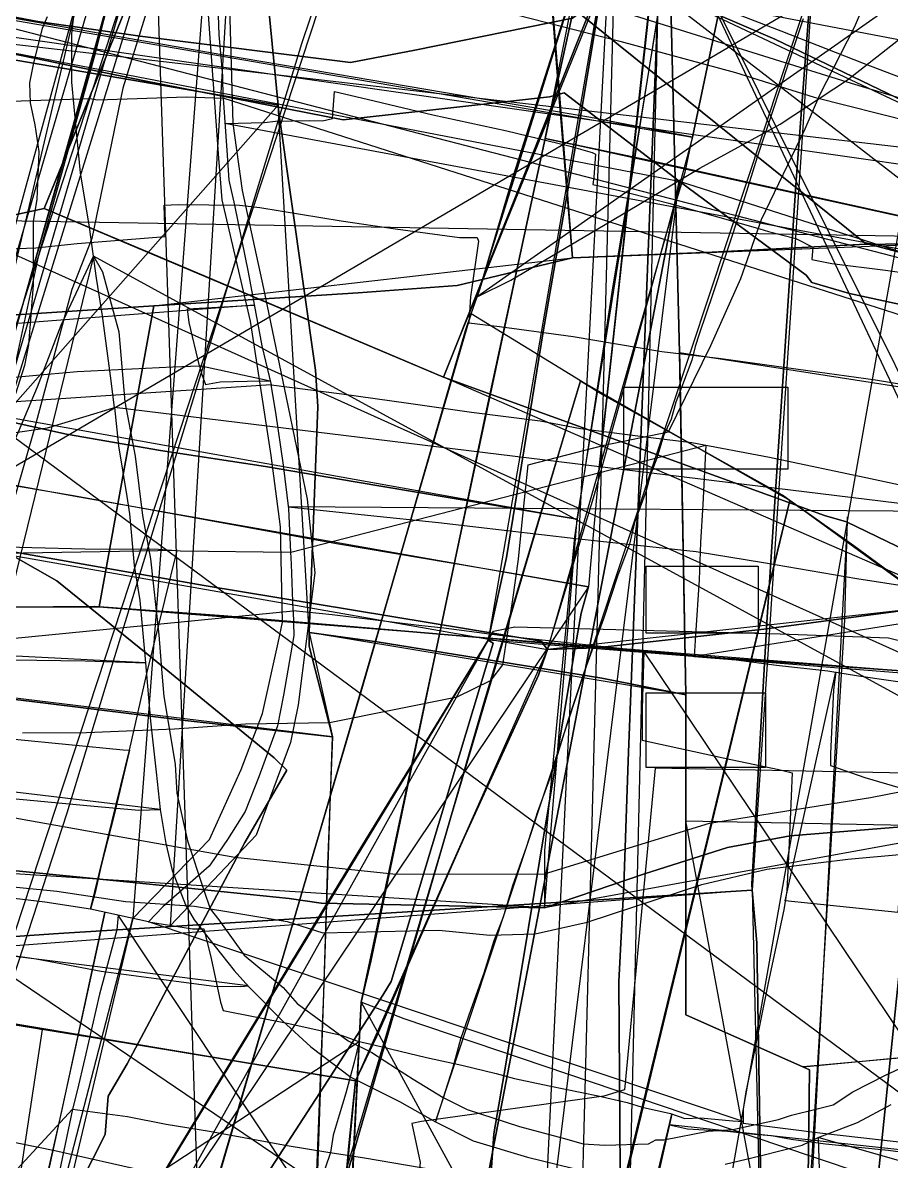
# Model space of a CAD drawing. Extents: x -6790 to 12600, y -1098 to 2171.
# Drawn here: x 236.2 to 294.5, y 490.1 to 566.5 of the extents above; entities that cross this region are included whole.
import ezdxf

# ---------------------------------------------------------------- set-up
doc = ezdxf.new("R2010")
doc.units = 0

msp = doc.modelspace()

# ---------------------------------------------------------------- linework, layer by layer
for points in [[(230.488, 672.093), (432.275, 268.144)], [(251.604, 377.354), (242.177, 661.561)], [(401.226, 633.958), (201.406, 516.617)], [(461.235, 449.5), (55.186, 632.102)], [(295.439, 527.104), (285.908, 525.824), (274.656, 524.575), (271.395, 524.453), (274.551, 534.857), (276.635, 542.338), (279.241, 551.92), (280.636, 556.476), (281.13, 558.821), (288.037, 591.643), (290.836, 605.034), (293.348, 620.731), (295.496, 630.678)], [(295.439, 527.104), (285.908, 525.824), (274.656, 524.575), (271.395, 524.453), (274.551, 534.857), (276.635, 542.338), (279.241, 551.92), (280.636, 556.476), (281.13, 558.821), (288.037, 591.643), (290.836, 605.034), (293.348, 620.731), (295.496, 630.678)], [(303.507, 563.702), (279.029, 568.416), (278.839, 568.437), (280.438, 578.339), (283.078, 594.943), (285.392, 609.588), (285.601, 610.563), (284.731, 611.12), (276.344, 613.138), (271.624, 614.726), (271.624, 614.726), (312.574, 620.287)], [(312.41, 522.907), (291.455, 533.019), (289.967, 533.44), (264.415, 542.734), (264.415, 542.734), (274.43, 567.799), (283.922, 591.243), (293.17, 613.596), (309.639, 605.205)], [(273.011, 566.769), (271.238, 558.736), (267.267, 540.288), (259.546, 503.557), (258.891, 500.822), (256.872, 459.622), (253.767, 402.415), (252.205, 369.351), (251.312, 350.613), (249.68, 316.396), (249.426, 315.129), (221.478, 313.005), (221.952, 331.559), (222.118, 385.626), (222.289, 409.28), (222.815, 464.58), (223.302, 499.559), (215.453, 500.954), (212.137, 557.979), (209.489, 607.653)], [(288.545, 566.758), (287.565, 563.802), (286.441, 560.413), (285.466, 557.471), (284.531, 554.451), (283.271, 550.678), (282.483, 548.316), (281.579, 545.608), (281.306, 544.79), (281.088, 543.855), (280.391, 542.036), (280.012, 541.048), (279.698, 539.917), (279.177, 538.792), (278.722, 537.29), (278.29, 536.136), (277.989, 535.031), (277.241, 532.988), (276.89, 531.522), (276.105, 529.438), (275.159, 526.525), (273.825, 522.909), (272.784, 519.74), (271.713, 516.265), (270.727, 513.573), (269.98, 511.245), (269.051, 508.627), (268.423, 506.505), (267.798, 504.938), (267.118, 502.757), (266.26, 500.325), (265.555, 498.327), (265.044, 496.426), (263.878, 492.796), (299.376, 599.88)], [(300.063, 592.248), (292.894, 592.779), (269.593, 594.538), (269.726, 592.662), (270.805, 579.12), (272.188, 561.474), (273.068, 550.73), (282.448, 551.11), (292.321, 551.617), (297.545, 551.696)], [(307.055, 593.519), (292.798, 584.853), (280.629, 577.372), (274.62, 573.467), (269.102, 556.174), (266.856, 548.642), (266.677, 548.119), (268.929, 549.23), (275.634, 553.186), (281.605, 556.74), (287.012, 559.686), (291.524, 562.658), (295.248, 565.594)], [(73.828, 591.855), (70.058, 560.526), (109.222, 552.98), (125.656, 549.971), (147.32, 546.402), (170.664, 542.231), (195.689, 537.936), (222.229, 533.35), (248.374, 528.764), (270.971, 525.029), (271.395, 524.453), (271.395, 524.453), (274.551, 534.857), (276.635, 542.338), (279.241, 551.92), (280.636, 556.476), (281.13, 558.821), (274.164, 560.159), (249.799, 564.29), (228.634, 568.023)], [(73.828, 591.855), (70.058, 560.526), (109.222, 552.98), (125.656, 549.971), (147.32, 546.402), (170.664, 542.231), (195.689, 537.936), (222.229, 533.35), (248.374, 528.764), (270.971, 525.029), (271.395, 524.453), (271.395, 524.453), (274.551, 534.857), (276.635, 542.338), (279.241, 551.92), (280.636, 556.476), (281.13, 558.821), (274.164, 560.159), (249.799, 564.29), (228.634, 568.023)], [(288.037, 591.643), (281.13, 558.821), (281.13, 558.821), (274.164, 560.159), (249.799, 564.29), (228.634, 568.023)], [(288.037, 591.643), (281.13, 558.821), (281.13, 558.821), (274.164, 560.159), (249.799, 564.29), (228.634, 568.023)], [(204.808, 577.244), (201.826, 557.835), (202.182, 551.87), (201.87, 549.845), (199.407, 543.275), (189.207, 513.834), (186.783, 506.851), (193.145, 502.005), (201.418, 495.842), (209.214, 490.041), (229.382, 475.263), (233.83, 471.855), (234.645, 471.231), (235.194, 472.135), (248.595, 494.222), (259.005, 511.378), (267.415, 525.08), (268.657, 530.626), (271.096, 545.763), (273.44, 559.123), (278.18, 587.522)], [(58.783, 583.073), (54.603, 553.29), (59.407, 552.616), (63.957, 552.306), (75.823, 552.298), (99.216, 552.282), (122.898, 551.739), (146.34, 551.6), (149.38, 551.411), (154.262, 551.196), (162.61, 550.671), (169.724, 550.235), (203.907, 548.331), (205.172, 548.117), (222.138, 543.467), (230.731, 541.371), (233.334, 540.657), (234.106, 540.248), (234.106, 540.248), (241.38, 565.73), (243.421, 573.366)], [(251.904, 575.608), (253.332, 560.958), (222.164, 566.297), (218.136, 554.876), (218.383, 554.557), (219.193, 537.891), (219.912, 523.118), (219.653, 505.651), (219.547, 504.926), (218.741, 503.368), (216.811, 497.657), (215.908, 494.991), (216.333, 494.309), (215.545, 489.439)], [(556.673, 554.935), (200.2, 571.999), (200.2, 571.999), (207.557, 571.845), (214.808, 572.123), (218.682, 572.21), (224.451, 572.887), (229.823, 573.508), (235.605, 574.129), (238.615, 574.017), (243.954, 573.938), (247.196, 574.066), (254.617, 573.048), (260.857, 572.349), (265.408, 571.884), (269.62, 571.561), (270.503, 571.47), (275.399, 569.97), (281.34, 568.155), (287.053, 565.958), (292.571, 563.775), (298.747, 561.443)], [(248.147, 485.135), (258.993, 521.985), (265.904, 545.857), (266.286, 546.974), (266.677, 548.119), (266.856, 548.642), (269.102, 556.174), (274.62, 573.467)], [(236.183, 518.886), (240.487, 518.9), (246.377, 519.148), (251.143, 519.471), (256.765, 519.559), (265.331, 521.288), (267.626, 522.412), (268.399, 523.441), (269.078, 527.826), (269.459, 530.527), (269.693, 533.009), (270.091, 536.847), (275.197, 538.158), (279.511, 539.052), (282.347, 544.839), (284.364, 549.343), (285.746, 553.299), (288.676, 559.37), (289.66, 561.664), (291.983, 566.194), (294.84, 572.865)], [(326.221, 554.535), (200.711, 569.095), (200.711, 569.095), (207.917, 569.417), (214.689, 569.668), (221.886, 569.999), (227.985, 570.117), (234.292, 570.66), (238.439, 570.861), (242.385, 571.046), (243.388, 571.127), (244.56, 570.754), (252.32, 569.526), (257.95, 568.658), (264.905, 567.721), (268.53, 567.12), (269.329, 567.027), (276.249, 565.243), (284.001, 563.142), (289.294, 561.496), (295.839, 559.853)], [(278.64, 571.541), (277.259, 558.805), (276.082, 547.957), (274.851, 536.401), (274.145, 528.655), (274.145, 528.655), (268.78, 529.609), (257.251, 531.555), (239.605, 534.771), (230.434, 536.319)], [(278.64, 571.541), (277.259, 558.805), (276.082, 547.957), (274.851, 536.401), (274.145, 528.655), (273.647, 526.891), (273.268, 524.734), (271.626, 514.859), (268.612, 496.661), (267.802, 491.982), (266.423, 472.424)], [(214.989, 568.003), (227.373, 565.924), (229.424, 565.656), (244.363, 562.604), (257.683, 559.99), (271.535, 561.517), (272.506, 561.794), (280.23, 555.874), (288.74, 549.561), (289.133, 549.075), (291.654, 548.335), (311.75, 543.988)], [(303.507, 563.702), (279.029, 568.416), (277.366, 558.328), (275.76, 548.72), (273.388, 533.206), (273.205, 532.009), (271.185, 510.978), (271.191, 507.134), (277.895, 509.421), (283.468, 511.196), (287.674, 511.971), (299.832, 512.944)], [(237.839, 566.888), (237.506, 566.099), (236.915, 563.791), (236.654, 562.471), (236.695, 561.127), (237.018, 559.633), (237.281, 557.86), (237.149, 554.633), (236.907, 553.175), (236.896, 548.911), (236.583, 544.884), (236.32, 543.498), (235.706, 541.604)], [(273.084, 566.79), (262.509, 564.66), (258.177, 563.814), (244.082, 565.592), (237.215, 566.577)], [(297.427, 550.451), (292.695, 551.701), (282.682, 559.75), (273.53, 567.135)], [(192.079, 326.144), (198.606, 392.913), (198.606, 392.913), (198.735, 392.889), (199.771, 398.674), (208.312, 446.238), (216.662, 491.87), (227.444, 550.796), (229.424, 565.656), (244.363, 562.604), (257.683, 559.99), (271.535, 561.517), (272.506, 561.794), (280.23, 555.874), (266.622, 485.069), (259.866, 448.662), (254.401, 421.172), (257.881, 385.103), (252.679, 340.689)], [(300.818, 524.891), (291.938, 531.411), (287.654, 534.459), (287.164, 534.808), (275.134, 541.546), (273.602, 542.485), (266.286, 546.974), (266.677, 548.119), (268.929, 549.23), (275.634, 553.186), (281.605, 556.74), (287.012, 559.686), (291.524, 562.658), (295.248, 565.594)], [(322.859, 546.128), (249.762, 559.724), (249.762, 559.724), (252.426, 559.803), (253.158, 559.898), (255.427, 559.93), (256.31, 559.904), (256.972, 560.067), (257.109, 561.886), (259.305, 561.368), (263.707, 560.322), (268.676, 559.252), (272.839, 558.246), (274.385, 557.788), (274.619, 557.677), (274.504, 556.132), (274.429, 555.647), (276.231, 555.238), (279.527, 554.401), (281.452, 553.858), (285.63, 552.662), (286.221, 552.483), (288.063, 552.02), (289.196, 551.445), (289.132, 550.612), (290.464, 550.352), (294.059, 549.903), (296.289, 549.583)], [(320.665, 538.679), (249.646, 561.443), (249.646, 561.443), (249.904, 557.611), (250.018, 555.927), (250.395, 554.252), (251.318, 549.76), (252.233, 544.825), (252.865, 542.203), (257.609, 541.607), (262.081, 540.978), (266.307, 540.378), (270.902, 539.807), (273.607, 539.29), (278.33, 538.68), (281.072, 538.341), (286.289, 537.359), (293.055, 535.934), (295.564, 535.403)], [(315.84, 481.476), (286.979, 491.182), (261.787, 499.708), (258.891, 500.822), (259.546, 503.557), (267.267, 540.288), (271.238, 558.736), (277.919, 557.322), (326.155, 546.663)], [(295.527, 254.346), (282.987, 256.267), (282.987, 256.267), (275.18, 257.406), (243.894, 262.47), (248.636, 303.439), (252.679, 340.689), (257.881, 385.103), (254.401, 421.172), (259.866, 448.662), (266.622, 485.069), (280.23, 555.874), (288.74, 549.561), (289.133, 549.075), (291.654, 548.335), (311.75, 543.988)], [(235.184, 551.332), (237.071, 551.396), (239.851, 551.677), (245.763, 552.148), (245.692, 554.261), (246.628, 554.306), (250.729, 554.247), (252.096, 554.096), (257.556, 553.202), (261.198, 552.681), (265.487, 552.093), (266.689, 552.086), (266.769, 551.843), (266.225, 548.112), (266.117, 546.375), (268.17, 546.13), (273.108, 545.442), (279.06, 544.44), (283.051, 543.976), (289.508, 543.081), (293.403, 542.554), (296.639, 542.01)], [(324.595, 551.665), (186.704, 554.026)], [(237.648, 483.912), (241.735, 491.95), (241.928, 494.504), (243.202, 496.681), (251.098, 511.514), (253.903, 516.379), (253.066, 517.188), (244.943, 523.834), (238.476, 529.064), (234.101, 531.559), (232.857, 532.371), (227.619, 535.225), (229.096, 537.059), (234.716, 550.897), (235.676, 553.608), (237.626, 554.036), (244.876, 550.983), (264.415, 542.734), (289.967, 533.44), (291.455, 533.019), (312.41, 522.907)], [(321.176, 507.054), (240.945, 550.842), (240.945, 550.842), (241.558, 549.783), (242.265, 547.149), (242.639, 545.755), (243.037, 541.075), (243.745, 537.421), (244.227, 533.455), (244.758, 530.553), (245.337, 525.447), (245.537, 522.879), (245.661, 521.302), (246.083, 518.775), (246.421, 516.747), (246.527, 514.819), (247.243, 511.641), (248.353, 508.333), (248.778, 507.064), (249.352, 506.341), (251.046, 503.974), (253.671, 501.791), (254.608, 500.733), (256.201, 499.565), (258.031, 498.222), (259.613, 497.432), (261.277, 496.364), (262.376, 495.659), (264.4, 494.422), (266, 493.628), (269.519, 492.489), (272.438, 491.692), (273.792, 491.323), (275.251, 491.219), (278.175, 491.31), (278.674, 491.593), (279.198, 491.593), (282.173, 492.157), (283.82, 492.279), (286.885, 492.944), (287.755, 493.247), (289.388, 493.65), (290.563, 493.94), (291.88, 494.81), (294.068, 495.919), (297.529, 497.533)], [(147.32, 546.402), (170.664, 542.231), (195.689, 537.936), (222.229, 533.35), (248.374, 528.764), (270.971, 525.029), (271.395, 524.453), (270.785, 522.744), (265.814, 511.862), (259.93, 498.502), (258.516, 495.531), (241.355, 498.374), (217.254, 502.262), (194.322, 506.134), (171.128, 510.04), (154.038, 512.97)], [(147.32, 546.402), (170.664, 542.231), (195.689, 537.936), (222.229, 533.35), (248.374, 528.764), (270.971, 525.029), (271.395, 524.453), (270.785, 522.744), (265.814, 511.862), (259.93, 498.502), (258.516, 495.531), (241.355, 498.374), (217.254, 502.262), (194.322, 506.134), (171.128, 510.04), (154.038, 512.97)], [(232.688, 531.417), (236.798, 531.311), (240.359, 531.206), (245.31, 531.198), (246.78, 531.075), (254.185, 530.981), (254.038, 533.895), (253.685, 536.82), (253.179, 540.357), (252.865, 542.203), (171.184, 536.768)], [(335.053, 529.363), (242.363, 540.691), (242.363, 540.691), (242.628, 538.124), (243.176, 534.733), (243.367, 533.552), (243.683, 530.086), (244.063, 527.755), (244.426, 523.56), (244.763, 519.651), (245.145, 516.237), (245.425, 513.724), (245.807, 511.455), (246.231, 509.649), (247.126, 507.352), (247.698, 506.334), (249.115, 504.543), (250.378, 502.947), (251.358, 501.854), (253.629, 499.567), (255.514, 497.81), (258.216, 495.791), (261.466, 494.156), (263.878, 492.796), (266.403, 491.515), (270.058, 490.421), (273.067, 489.695)], [(266.423, 472.424), (267.802, 491.982), (268.612, 496.661), (271.626, 514.859), (273.268, 524.734), (273.647, 526.891), (274.145, 528.655), (268.78, 529.609), (257.251, 531.555), (239.605, 534.771), (239.605, 534.771), (230.434, 536.319)], [(237.648, 483.912), (241.735, 491.95), (241.928, 494.504), (243.202, 496.681), (251.098, 511.514), (253.903, 516.379), (253.066, 517.188), (244.943, 523.834), (238.476, 529.064), (234.101, 531.559), (232.857, 532.371), (227.619, 535.225), (227.619, 535.225), (225.488, 532.595), (220.064, 526.046), (215.333, 520.748), (211.585, 523.527), (209.647, 525.675), (207.845, 523.018), (205.521, 519.271), (204.387, 518.118), (203.637, 509.538), (202.453, 496.496), (201.214, 482.851)], [(296.668, 522.915), (282.698, 523.925), (249.69, 526.726), (241.332, 527.325), (241.014, 527.348), (196.584, 526.998), (176.78, 527.076), (174.005, 513.113), (173.851, 508.261), (174.133, 502.292), (182.956, 493.703), (188.36, 488.744), (192.765, 486.032), (192.818, 485.163), (210.215, 484.318), (225.98, 483.311), (243.559, 482.284), (247.264, 481.7), (261.358, 480.794), (275.453, 479.586), (292.588, 478.358), (294.823, 481.338)], [(198.992, 521.624), (254.344, 527.048), (254.344, 527.048), (254.381, 525.402), (253.682, 521.406), (253.283, 519.354), (252.029, 515.924), (251.109, 513.596), (249.944, 511.724), (248.819, 510.089), (248.713, 509.936), (245.607, 507.214), (244.645, 506.195), (240.733, 507.046), (237.683, 507.512), (235.617, 507.767)], [(295.439, 527.104), (285.908, 525.824), (274.656, 524.575), (271.395, 524.453), (270.785, 522.744), (265.814, 511.862), (259.93, 498.502), (258.516, 495.531), (258.08, 491.189), (256.667, 475.458), (255.594, 462.817), (255.235, 461.387), (257.521, 461.24), (279.863, 460.401), (297.38, 459.813)], [(295.439, 527.104), (285.908, 525.824), (274.656, 524.575), (271.395, 524.453), (270.785, 522.744), (265.814, 511.862), (259.93, 498.502), (258.516, 495.531), (258.08, 491.189), (256.667, 475.458), (255.594, 462.817), (255.235, 461.387), (257.521, 461.24), (279.863, 460.401), (297.38, 459.813)], [(308.108, 396.605), (294.406, 400.618), (279.545, 405.169), (269.401, 408.15), (272.058, 414.002), (277.285, 426.434), (284.734, 423.088), (286.859, 422.159), (288.75, 440.932), (291.375, 467.935), (296.254, 515.101)], [(291.375, 467.935), (296.254, 515.101)], [(299.832, 512.944), (287.674, 511.971), (283.468, 511.196), (277.895, 509.421), (271.191, 507.134), (256.22, 507.45), (254.077, 507.761), (243.599, 508.848), (234.623, 509.731), (233.206, 509.944), (225.878, 510.038), (221.521, 509.153), (218.283, 509.696), (200.739, 513.116), (193.74, 468.837), (185.01, 416.906), (180.633, 387.376), (177.044, 366.538)], [(154.038, 512.97), (171.128, 510.04), (194.322, 506.134), (217.254, 502.262), (241.355, 498.374), (258.516, 495.531), (258.08, 491.189), (256.667, 475.458), (255.594, 462.817), (255.235, 461.387), (236.029, 464.78), (202.934, 470.487), (194.275, 472.16), (191.553, 472.849), (180.95, 474.502), (174.428, 475.531), (157.983, 478.06)], [(154.038, 512.97), (171.128, 510.04), (194.322, 506.134), (217.254, 502.262), (241.355, 498.374), (258.516, 495.531), (258.08, 491.189), (256.667, 475.458), (255.594, 462.817), (255.235, 461.387), (236.029, 464.78), (202.934, 470.487), (194.275, 472.16), (191.553, 472.849), (180.95, 474.502), (174.428, 475.531), (157.983, 478.06)], [(235.641, 225.443), (223.7, 509.595), (223.7, 509.595), (223.495, 508.691), (229.333, 508.851), (233.511, 508.749), (238.475, 508.269), (243.089, 507.57), (247.718, 507.25), (253.934, 506.231), (256.336, 505.459), (264.109, 505.649), (267.53, 505.299), (270.573, 505.401), (274.066, 506.173), (281.752, 508.705), (286.119, 509.724), (291.549, 510.394), (298.959, 511.064)], [(282.107, 447.224), (242.589, 506.643), (242.589, 506.643), (242.516, 505.66), (241.355, 501.345), (240.369, 497.056), (239.859, 494.876), (239.545, 493.636), (243.23, 493.145), (245.821, 492.632), (248.716, 492.161), (253.936, 491.202), (256.537, 490.787), (259.122, 490.387), (264.75, 489.417)], [(298.133, 469.62), (285.825, 474.798), (272.668, 479.688), (261.766, 483.419), (254.356, 485.892), (250.791, 487.323), (244.511, 489.457), (238.352, 490.845), (215.173, 495.574), (205.982, 497.333), (192.842, 500.103), (189.894, 500.3), (179.608, 500.918), (169.52, 501.684), (153.239, 502.879)], [(315.84, 481.476), (286.979, 491.182), (261.787, 499.708), (258.891, 500.822), (256.872, 459.622), (253.767, 402.415), (252.205, 369.351), (251.312, 350.613), (249.68, 316.396), (249.426, 315.129), (249.426, 315.129), (287.99, 318.311), (288.093, 318.319), (290.99, 319.109), (309.432, 325.584)], [(232.788, 500.021), (237.507, 498.984), (233.374, 471.88)], [(283.31, 489.947), (285.662, 490.502), (288.48, 491.223), (289.542, 491.74), (292.197, 492.745), (294.459, 493.953)]]:
    msp.add_lwpolyline(points)
for points in [[(106.837, 634.008), (110.305, 95.456), (826.135, 101.618), (106.837, 634.008)], [(219.308, 590.641), (221.354, 552.629), (221.718, 545.873), (221.709, 545.589), (221.675, 544.459), (220.291, 529.974), (217.759, 500.367), (215.5, 474.4), (213.872, 454.825), (275.978, 455.084), (276.414, 465.821), (276.268, 489.437), (276.189, 502.203), (276.521, 508.619), (276.806, 516.998), (278.843, 568.754), (279.165, 570.632), (280.73, 599.566), (282.279, 628.197), (277.587, 627.176), (219.308, 590.641)], [(261.032, 624.005), (234.291, 541.788), (222.081, 500.904), (216.616, 483.784), (208.621, 456.952), (206.806, 448.696), (261.032, 624.005)], [(266.173, 621.487), (272.086, 624.217), (279.524, 620.55), (293.17, 613.596), (283.922, 591.243), (274.43, 567.799), (264.415, 542.734), (244.876, 550.983), (237.626, 554.036), (238.911, 557.155), (243.717, 568.968), (249.102, 581.232), (250.13, 583.37), (252.927, 590.361), (256.126, 597.723), (258.553, 603.155), (262.442, 612.285), (266.173, 621.487)], [(231.286, 594.258), (230.425, 585.387), (229.012, 570.699), (227.906, 557.712), (226.847, 546.328), (244.994, 547.497), (247.116, 547.634), (258.708, 548.37), (265.349, 548.874), (273.068, 550.73), (272.188, 561.474), (270.805, 579.12), (269.726, 592.662), (269.593, 594.538), (248.677, 595.373), (248.881, 606.168), (249.6, 616.815), (239.702, 617.513), (233.372, 617.839), (232.104, 602.231), (231.286, 594.258)], [(279.678, 585.612), (280.226, 616.839), (308.32, 603.96), (307.556, 540.106), (280.248, 544.361), (279.509, 574.024), (279.678, 585.612)], [(254.742, 616.066), (244.143, 583.758), (232.39, 540.916), (223.7, 509.595), (254.742, 616.066)], [(257.042, 616.241), (250.487, 596.503), (244.652, 578.602), (241.014, 564.267), (237.232, 550.797), (234.878, 539.839), (229.884, 524.864), (225.878, 510.038), (257.042, 616.241)], [(278.18, 587.522), (273.44, 559.123), (271.096, 545.763), (268.657, 530.626), (267.415, 525.08), (267.786, 525.684), (269.207, 525.993), (286.997, 525.52), (294.265, 525.251), (301.288, 523.524), (308.008, 521.856), (312.425, 548.678), (315.405, 568.694), (317.364, 581.851), (322.526, 612.425), (284.047, 616.269), (278.18, 587.522)], [(259.891, 615.703), (250.918, 587.917), (246.26, 572.937), (242.917, 562.109), (240.831, 552.014), (239.497, 548.593), (237.003, 539.367), (229.773, 514.236), (250.422, 510.528), (261.235, 509.395), (271.188, 509.41), (282.27, 512.814), (293.051, 514.537), (301.297, 516.159), (303.663, 515.957), (307.541, 514.563), (259.891, 615.703)], [(293.17, 613.596), (283.922, 591.243), (274.43, 567.799), (264.415, 542.734), (293.17, 613.596)], [(138.65, 539.924), (141.125, 571.346), (142.459, 596.462), (291.488, 612.314), (289.796, 578.707), (288.085, 555.904), (286.14, 526.628), (285.094, 508.755), (285.13, 508.329), (263.074, 506.946), (238.604, 505.413), (226.564, 504.588), (211.68, 503.743), (193.661, 502.588), (188.383, 502.135), (170.03, 499.473), (166.771, 499.374), (150.608, 501.099), (137.104, 502.592), (136.855, 504.08), (138.65, 539.924)], [(360.475, 555.013), (356.597, 529.872), (353.314, 507.279), (349.121, 477.128), (348.102, 470.514), (347.687, 467.823), (345.927, 449.666), (337.384, 450.036), (323.652, 450.63), (298.383, 452.049), (287.183, 452.514), (286.475, 452.543), (286.341, 454.237), (285.976, 472.023), (285.428, 504.798), (285.13, 508.329), (285.094, 508.755), (286.14, 526.628), (288.085, 555.904), (289.796, 578.707), (291.488, 612.314), (364.043, 579.533), (360.475, 555.013)], [(285.998, 612.046), (342.767, 596.498), (339.355, 586.931), (326.155, 546.663), (277.919, 557.322), (271.238, 558.736), (273.011, 566.769), (279.701, 597.576), (279.295, 597.657), (278.985, 597.718), (280.798, 601.097), (285.998, 612.046)], [(305.339, 611.156), (302.354, 578.581), (296.254, 515.101), (291.375, 467.935), (288.75, 440.932), (286.859, 422.159), (284.734, 423.088), (277.285, 426.434), (272.058, 414.002), (269.401, 408.15), (305.339, 611.156)], [(269.777, 609.196), (254.903, 565.071), (242.101, 523.156), (239.146, 513.479), (235.229, 501.412), (231.936, 491.971), (222.86, 466.135), (217.867, 450.278), (207.44, 418.887), (202.701, 405.282), (269.777, 609.196)], [(325.004, 591.404), (297.509, 596.388), (227.236, 609.583), (222.831, 580.217), (221.171, 569.861), (222.036, 569.395), (229.402, 568.073), (237.215, 566.577), (244.082, 565.592), (258.177, 563.814), (262.509, 564.66), (273.084, 566.79), (273.53, 567.135), (282.682, 559.75), (292.695, 551.701), (297.427, 550.451), (316.296, 545.419), (330.489, 541.529), (333.378, 550.037), (339.729, 569.169), (320.165, 575.868), (325.004, 591.404)], [(79.554, 608.243), (82.482, 284.447), (81.901, 110.821), (776.199, 114.155), (808.139, 114.286), (79.554, 608.243)], [(346.633, 599.994), (346.019, 587.913), (343.518, 538.637), (343.499, 538.28), (338.721, 540.475), (317.525, 550.545), (286.64, 565.383), (278.843, 568.754), (279.165, 570.632), (280.73, 599.566), (295.822, 600.213), (346.633, 599.994)], [(278.985, 597.718), (279.295, 597.657), (279.701, 597.576), (273.011, 566.769), (271.238, 558.736), (278.985, 597.718)], [(266.677, 548.119), (268.929, 549.23), (275.634, 553.186), (281.605, 556.74), (287.012, 559.686), (291.524, 562.658), (295.248, 565.594), (296.772, 566.734), (301.795, 570.778), (305.073, 573.331), (308.634, 576.072), (319.272, 584.484), (330.656, 593.753), (334.148, 595.478), (266.677, 548.119)], [(273.068, 550.73), (272.188, 561.474), (270.805, 579.12), (269.726, 592.662), (269.593, 594.538), (273.068, 550.73)], [(243.717, 568.968), (238.911, 557.155), (237.626, 554.036), (235.676, 553.608), (222.118, 559.779), (208.453, 566.718), (200.364, 571.242), (190.008, 576.806), (188.999, 577.59), (188.887, 578.067), (189.7, 580.337), (191.168, 586.796), (192.461, 591.912), (193.852, 591.203), (201.489, 587.753), (208.641, 584.251), (214.601, 581.519), (220.719, 578.723), (232.07, 573.903), (241.034, 570.038), (243.717, 568.968)], [(267.415, 525.08), (268.657, 530.626), (271.096, 545.763), (273.44, 559.123), (278.18, 587.522), (267.415, 525.08)], [(281.13, 558.821), (274.164, 560.159), (249.799, 564.29), (228.634, 568.023), (205.985, 571.944), (185.319, 575.052), (172.464, 577.364), (155.204, 580.472), (138.646, 583.331), (134.694, 583.971), (120.511, 586.518), (281.13, 558.821)], [(281.13, 558.821), (274.164, 560.159), (249.799, 564.29), (228.634, 568.023), (205.985, 571.944), (185.319, 575.052), (172.464, 577.364), (155.204, 580.472), (138.646, 583.331), (134.694, 583.971), (120.511, 586.518), (281.13, 558.821)], [(276.312, 586.159), (272.835, 519.367), (270.145, 464.223), (268.935, 435.306), (268.732, 387.051), (268.446, 356.516), (268.232, 329.699), (268.118, 299.736), (267.652, 270.527), (267.599, 253.73), (276.312, 586.159)], [(285.13, 508.329), (285.094, 508.755), (286.14, 526.628), (288.085, 555.904), (289.796, 578.707), (285.13, 508.329)], [(255.403, 525.595), (255.998, 540.758), (255.843, 543.191), (253.379, 560.473), (253.332, 560.958), (251.904, 575.608), (276.358, 574.238), (279.509, 574.024), (280.248, 544.361), (280.267, 543.579), (280.671, 521.429), (275.047, 522.548), (259.974, 524.986), (255.403, 525.595)], [(234.106, 540.248), (241.38, 565.73), (243.421, 573.366), (234.106, 540.248)], [(243.421, 573.366), (246.26, 572.937), (255.278, 572.367), (262.439, 571.985), (263.881, 571.55), (266.193, 570.803), (277.36, 568.602), (278.839, 568.437), (279.029, 568.416), (277.366, 558.328), (275.76, 548.72), (273.388, 533.206), (264.608, 534.679), (258.503, 535.715), (252.49, 536.74), (245.44, 537.812), (239.128, 538.894), (234.878, 539.839), (234.106, 540.248), (241.38, 565.73), (243.421, 573.366)], [(274.62, 573.467), (269.102, 556.174), (266.856, 548.642), (266.677, 548.119), (274.62, 573.467)], [(200.357, 570.58), (217.774, 571.223), (232.071, 572.094), (240.005, 572.56), (258.27, 570.503), (271.918, 568.661), (291.472, 562.518), (310.98, 556.615), (325.184, 552.661), (200.357, 570.58)], [(274.851, 536.401), (276.082, 547.957), (277.259, 558.805), (278.64, 571.541), (278.762, 572.359), (274.851, 536.401)], [(192.688, 560.534), (198.652, 560.578), (204.516, 560.714), (209.263, 560.72), (215.577, 560.859), (220.985, 561.028), (225.017, 561.018), (233.438, 561.168), (240.69, 561.411), (241.21, 561.324), (247.18, 561.514), (249.646, 561.443), (249.622, 562.925), (249.373, 565.683), (249.289, 568.344), (249.224, 570.016), (192.688, 560.534)], [(330.489, 541.529), (316.296, 545.419), (297.427, 550.451), (292.695, 551.701), (282.682, 559.75), (273.53, 567.135), (273.084, 566.79), (262.509, 564.66), (258.177, 563.814), (244.082, 565.592), (237.215, 566.577), (229.402, 568.073), (222.036, 569.395), (221.171, 569.861), (330.489, 541.529)], [(243.577, 506.428), (248.73, 511.731), (250.848, 516.415), (252.288, 520.18), (253.33, 524.9), (253.631, 526.302), (253.494, 532.685), (252.862, 537.472), (251.467, 546.49), (249.566, 554.616), (249.346, 557.412), (248.44, 570.14), (243.577, 506.428)], [(249.994, 569.894), (250.294, 559.74), (250.916, 555.249), (252.346, 548.664), (253.993, 540.711), (255.273, 534.534), (255.796, 529.6), (254.683, 520.746), (254.156, 518.225), (251.851, 512.02), (246.115, 505.959), (249.994, 569.894)], [(237.626, 554.036), (238.911, 557.155), (243.717, 568.968), (237.626, 554.036)], [(278.843, 568.754), (276.806, 516.998), (276.521, 508.619), (276.189, 502.203), (276.268, 489.437), (276.414, 465.821), (278.843, 568.754)], [(276.414, 465.821), (276.268, 489.437), (276.189, 502.203), (276.521, 508.619), (276.806, 516.998), (278.843, 568.754), (286.64, 565.383), (317.525, 550.545), (338.721, 540.475), (343.499, 538.28), (341.171, 493.921), (338.874, 462.171), (338.919, 459.572), (338.413, 442.404), (333.616, 443.976), (318.943, 449.5), (301.935, 456.266), (280.947, 464.298), (276.414, 465.821)], [(343.499, 538.28), (338.721, 540.475), (317.525, 550.545), (286.64, 565.383), (278.843, 568.754), (343.499, 538.28)], [(279.029, 568.416), (277.366, 558.328), (275.76, 548.72), (273.388, 533.206), (279.029, 568.416)], [(316.773, 539.224), (300.152, 541.611), (302.51, 557.537), (303.507, 563.702), (279.029, 568.416), (316.773, 539.224)], [(232.987, 538.862), (233.972, 538.771), (237.86, 539.337), (241.193, 540.339), (242.363, 540.691), (242.086, 542.815), (241.56, 546.845), (241.147, 549.352), (240.682, 552.775), (240.072, 556.426), (239.812, 559.206), (239.503, 562.504), (239.483, 565.749), (239.623, 566.958), (232.987, 538.862)], [(253.332, 560.958), (222.164, 566.297), (218.136, 554.876), (218.383, 554.557), (219.193, 537.891), (219.912, 523.118), (253.332, 560.958)], [(256.983, 518.618), (247.1, 519.712), (237.553, 520.887), (225.11, 522.376), (219.912, 523.118), (219.193, 537.891), (218.383, 554.557), (218.136, 554.876), (222.164, 566.297), (253.332, 560.958), (253.379, 560.473), (255.843, 543.191), (255.998, 540.758), (255.403, 525.595), (255.413, 524.676), (256.983, 518.618)], [(280.23, 555.874), (272.506, 561.794), (271.535, 561.517), (257.683, 559.99), (244.363, 562.604), (229.424, 565.656), (280.23, 555.874)], [(253.332, 560.958), (253.379, 560.473), (255.843, 543.191), (255.998, 540.758), (255.403, 525.595), (253.332, 560.958)], [(279.241, 551.92), (280.636, 556.476), (281.13, 558.821), (279.241, 551.92)], [(279.241, 551.92), (280.636, 556.476), (281.13, 558.821), (279.241, 551.92)], [(271.238, 558.736), (267.267, 540.288), (259.546, 503.557), (258.891, 500.822), (271.238, 558.736)], [(271.238, 558.736), (277.919, 557.322), (326.155, 546.663), (271.238, 558.736)], [(280.23, 555.874), (266.622, 485.069), (259.866, 448.662), (254.401, 421.172), (257.881, 385.103), (252.679, 340.689), (248.636, 303.439), (243.894, 262.47), (280.23, 555.874)], [(330.99, 539.686), (311.75, 543.988), (291.654, 548.335), (289.133, 549.075), (288.74, 549.561), (280.23, 555.874), (330.99, 539.686)], [(264.415, 542.734), (244.876, 550.983), (237.626, 554.036), (264.415, 542.734)], [(271.395, 524.453), (270.971, 525.029), (248.374, 528.764), (222.229, 533.35), (195.689, 537.936), (170.664, 542.231), (147.32, 546.402), (125.656, 549.971), (109.222, 552.98), (271.395, 524.453)], [(271.395, 524.453), (270.971, 525.029), (248.374, 528.764), (222.229, 533.35), (195.689, 537.936), (170.664, 542.231), (147.32, 546.402), (125.656, 549.971), (109.222, 552.98), (271.395, 524.453)], [(241.332, 527.325), (249.69, 526.726), (282.698, 523.925), (296.668, 522.915), (298.092, 541.437), (297.784, 542.067), (297.545, 551.696), (292.321, 551.617), (282.448, 551.11), (273.068, 550.73), (265.349, 548.874), (258.708, 548.37), (247.116, 547.634), (244.994, 547.497), (241.332, 527.325)], [(271.395, 524.453), (274.551, 534.857), (276.635, 542.338), (279.241, 551.92), (271.395, 524.453)], [(271.395, 524.453), (274.551, 534.857), (276.635, 542.338), (279.241, 551.92), (271.395, 524.453)], [(297.545, 551.696), (292.321, 551.617), (282.448, 551.11), (273.068, 550.73), (297.545, 551.696)], [(228.594, 500.451), (229.911, 501.201), (231.095, 502.42), (231.869, 504.087), (232.123, 505.077), (232.692, 513.503), (233.285, 526.664), (233.892, 533.766), (234.336, 535.619), (235.92, 539.055), (237.199, 542.083), (238.785, 546.204), (240.945, 550.842), (228.594, 500.451)], [(273.068, 550.73), (265.349, 548.874), (258.708, 548.37), (247.116, 547.634), (244.994, 547.497), (273.068, 550.73)], [(208.794, 546.456), (187.95, 547.589), (181.087, 548.433), (179.827, 542.782), (176.78, 527.076), (196.584, 526.998), (241.014, 527.348), (241.332, 527.325), (244.994, 547.497), (226.847, 546.328), (224.783, 546.195), (218.146, 545.541), (208.794, 546.456)], [(175.89, 541.668), (178.372, 541.519), (183.385, 541.291), (188.647, 541.053), (195.097, 540.834), (202.822, 540.527), (204.443, 540.522), (209.806, 540.847), (219.582, 541.492), (228.725, 542.229), (233.891, 542.571), (239.852, 543.115), (246.272, 543.415), (248.045, 543.482), (247.361, 546.389), (247.254, 547.296), (251.728, 547.551), (175.89, 541.668)], [(246.787, 452.089), (250.149, 463.303), (258.508, 491.183), (267.246, 521.249), (273.602, 542.485), (266.286, 546.974), (265.904, 545.857), (258.993, 521.985), (248.147, 485.135), (239.205, 454.362), (236.725, 446.052), (242.776, 446.998), (245.674, 447.657), (246.387, 450.755), (246.787, 452.089)], [(266.286, 546.974), (265.904, 545.857), (258.993, 521.985), (248.147, 485.135), (239.205, 454.362), (266.286, 546.974)], [(280.248, 544.361), (280.267, 543.579), (280.671, 521.429), (280.248, 544.361)], [(280.248, 544.361), (280.267, 543.579), (280.671, 521.429), (280.672, 512.967), (311.567, 512.369), (315.353, 535.204), (315.941, 538.854), (307.556, 540.106), (280.248, 544.361)], [(248.045, 543.482), (248.201, 542.905), (248.447, 542.226), (249.44, 542.419), (252.15, 542.479), (252.802, 542.465), (248.045, 543.482)], [(268.734, 456.751), (268.019, 453.713), (267.838, 452.671), (265.291, 451.467), (263.342, 450.773), (255.964, 449.433), (246.644, 447.878), (245.674, 447.657), (246.387, 450.755), (246.787, 452.089), (250.149, 463.303), (258.508, 491.183), (267.246, 521.249), (273.602, 542.485), (275.134, 541.546), (287.164, 534.808), (287.654, 534.459), (283.291, 516.438), (279.336, 500.103), (273.455, 475.81), (269.221, 458.822), (268.734, 456.751)], [(273.602, 542.485), (267.246, 521.249), (258.508, 491.183), (250.149, 463.303), (246.787, 452.089), (273.602, 542.485)], [(264.415, 542.734), (289.967, 533.44), (291.455, 533.019), (312.41, 522.907), (338.953, 510.468), (354.924, 503.035), (357.032, 502.518), (264.415, 542.734)], [(273.602, 542.485), (275.134, 541.546), (287.164, 534.808), (287.654, 534.459), (273.602, 542.485)], [(276.523, 542.055), (287.523, 542.055), (287.523, 536.555), (276.523, 536.555), (276.523, 542.055)], [(234.106, 540.248), (234.878, 539.839), (239.128, 538.894), (245.44, 537.812), (252.49, 536.74), (258.503, 535.715), (264.608, 534.679), (273.388, 533.206), (273.205, 532.009), (271.185, 510.978), (271.191, 507.134), (256.22, 507.45), (254.077, 507.761), (243.599, 508.848), (234.623, 509.731), (233.206, 509.944), (225.878, 510.038), (227.733, 517.079), (229.856, 524.589), (231.154, 529.181), (234.106, 540.248)], [(273.388, 533.206), (264.608, 534.679), (258.503, 535.715), (252.49, 536.74), (245.44, 537.812), (239.128, 538.894), (234.878, 539.839), (234.106, 540.248), (273.388, 533.206)], [(239.605, 534.771), (230.434, 536.319), (223.053, 537.653), (220.172, 538.189), (218.864, 538.547), (239.605, 534.771)], [(282.025, 538.162), (281.807, 534.185), (281.666, 531.63), (281.566, 529.128), (281.333, 525.417), (281.244, 523.993), (274.771, 524.693), (268.363, 525.386), (264.435, 525.888), (262.771, 526.082), (256.959, 526.786), (254.344, 527.048), (254.231, 530.183), (254.185, 530.981), (282.025, 538.162)], [(227.619, 535.225), (232.857, 532.371), (234.101, 531.559), (238.476, 529.064), (244.943, 523.834), (253.066, 517.188), (253.903, 516.379), (251.098, 511.514), (243.202, 496.681), (241.928, 494.504), (241.735, 491.95), (237.648, 483.912), (236.667, 481.579), (227.619, 535.225)], [(274.145, 528.655), (268.78, 529.609), (257.251, 531.555), (239.605, 534.771), (274.145, 528.655)], [(268.734, 456.751), (269.221, 458.822), (273.455, 475.81), (279.336, 500.103), (283.291, 516.438), (287.654, 534.459), (291.938, 531.411), (300.818, 524.891), (306.042, 521.072), (302.189, 504.374), (297.335, 482.029), (294.878, 470.719), (294.473, 469.364), (291.795, 467.243), (284.976, 461.557), (282.629, 459.832), (281.607, 459.081), (278.927, 457.698), (271.966, 454.621), (267.838, 452.671), (268.019, 453.713), (268.734, 456.751)], [(287.654, 534.459), (283.291, 516.438), (279.336, 500.103), (273.455, 475.81), (269.221, 458.822), (268.734, 456.751), (287.654, 534.459)], [(287.654, 534.459), (291.938, 531.411), (300.818, 524.891), (306.042, 521.072), (287.654, 534.459)], [(254.021, 534.033), (259.326, 533.46), (264.076, 532.99), (273.307, 531.896), (281.367, 531.032), (285.882, 530.297), (292.153, 529.229), (297.782, 528.352), (300.502, 527.848), (303.092, 527.5), (303.364, 527.469), (303.506, 529.181), (303.69, 531.844), (303.945, 533.662), (254.021, 534.033)], [(273.388, 533.206), (273.205, 532.009), (271.185, 510.978), (271.191, 507.134), (273.388, 533.206)], [(287.183, 452.514), (288.3, 476.509), (291.332, 526.448), (291.529, 533.37), (287.183, 452.514)], [(166.514, 529.713), (173.331, 527.911), (180.719, 526.125), (185.005, 525.15), (190.933, 523.633), (195.545, 522.498), (197.364, 521.931), (198.798, 521.638), (202.431, 521.375), (204.608, 521.242), (205.802, 521.207), (207.058, 520.984), (210.379, 520.711), (215.88, 520.167), (221.859, 519.655), (231.136, 518.774), (235.651, 518.446), (242.927, 517.74), (243.36, 517.715), (244.518, 522.848), (245.722, 527.758), (246.563, 531.093), (166.514, 529.713)], [(278.023, 530.055), (285.523, 530.055), (285.523, 525.555), (278.023, 525.555), (278.023, 530.055)], [(232.636, 466.794), (236.821, 465.489), (245.598, 463.129), (257.473, 459.713), (258.956, 459.287), (263.023, 465.753), (265.984, 470.286), (266.423, 472.424), (267.802, 491.982), (268.612, 496.661), (271.626, 514.859), (273.268, 524.734), (273.647, 526.891), (274.145, 528.655), (232.636, 466.794)], [(271.395, 524.453), (274.656, 524.575), (285.908, 525.824), (295.439, 527.104), (300.382, 527.651), (271.395, 524.453)], [(271.395, 524.453), (274.656, 524.575), (285.908, 525.824), (295.439, 527.104), (300.382, 527.651), (271.395, 524.453)], [(241.332, 527.325), (241.014, 527.348), (196.584, 526.998), (176.78, 527.076), (241.332, 527.325)], [(296.668, 522.915), (282.698, 523.925), (249.69, 526.726), (241.332, 527.325), (296.668, 522.915)], [(281.244, 523.993), (284.058, 523.774), (286.759, 523.422), (290.196, 523.043), (292.25, 522.708), (296.125, 522.135), (300.107, 521.567), (302.718, 521.315), (303.058, 521.255), (303.247, 524.937), (303.228, 527.485), (281.244, 523.993)], [(267.415, 525.08), (267.786, 525.684), (269.207, 525.993), (286.997, 525.52), (294.265, 525.251), (301.288, 523.524), (308.008, 521.856), (267.415, 525.08)], [(255.403, 525.595), (255.413, 524.676), (256.983, 518.618), (256.622, 509.479), (256.366, 501.424), (255.837, 487.756), (255.738, 482.211), (254.929, 452.513), (254.734, 448.175), (256.735, 446.355), (295.157, 425.282), (297.166, 424.181), (296.475, 445.512), (295.628, 473.452), (288.733, 476.367), (288.967, 496.288), (280.674, 499.964), (280.672, 512.967), (280.671, 521.429), (275.047, 522.548), (259.974, 524.986), (255.403, 525.595)], [(255.403, 525.595), (259.974, 524.986), (275.047, 522.548), (280.671, 521.429), (255.403, 525.595)], [(256.983, 518.618), (255.413, 524.676), (255.403, 525.595), (256.983, 518.618)], [(235.194, 472.135), (248.595, 494.222), (259.005, 511.378), (267.415, 525.08), (235.194, 472.135)], [(236.982, 470.557), (235.194, 472.135), (248.595, 494.222), (259.005, 511.378), (267.415, 525.08), (267.742, 524.88), (260.92, 502.198), (260.35, 501.278), (256.674, 495.553), (248.518, 483.033), (239.391, 468.651), (236.982, 470.557)], [(236.982, 470.557), (239.391, 468.651), (248.518, 483.033), (256.674, 495.553), (260.35, 501.278), (260.92, 502.198), (267.742, 524.88), (267.415, 525.08), (236.982, 470.557)], [(258.516, 495.531), (259.93, 498.502), (265.814, 511.862), (270.785, 522.744), (271.395, 524.453), (258.516, 495.531)], [(258.516, 495.531), (259.93, 498.502), (265.814, 511.862), (270.785, 522.744), (271.395, 524.453), (258.516, 495.531)], [(228.756, 524.369), (232.444, 524.106), (235.517, 523.777), (240.386, 523.708), (244.426, 523.56), (228.756, 524.369)], [(277.853, 524.36), (277.737, 520.464), (277.737, 518.39), (283.684, 517.078), (286.908, 516.421), (287.806, 516.198), (287.604, 511.505), (287.44, 508.287), (287.245, 507.014), (286.19, 502.112), (285.209, 497.234), (284.697, 494.794), (284.51, 493.637), (284.514, 492.71), (289.833, 492.024), (295.969, 491.345), (300.438, 490.737), (277.853, 524.36)], [(255.738, 482.211), (232.392, 482.586), (216.317, 482.935), (214.935, 483.007), (214.96, 483.498), (215.545, 489.439), (216.333, 494.309), (215.908, 494.991), (216.811, 497.657), (218.741, 503.368), (219.547, 504.926), (219.653, 505.651), (219.912, 523.118), (225.11, 522.376), (237.553, 520.887), (247.1, 519.712), (256.983, 518.618), (256.622, 509.479), (256.366, 501.424), (255.837, 487.756), (255.738, 482.211)], [(219.912, 523.118), (225.11, 522.376), (237.553, 520.887), (247.1, 519.712), (256.983, 518.618), (219.912, 523.118)], [(290.737, 522.955), (290.575, 521.758), (290.383, 517.496), (290.37, 516.694), (292.687, 515.875), (295.041, 515.185), (295.483, 515.135), (295.225, 512.439), (295.048, 508.977), (294.896, 506.838), (289.068, 507.437), (287.337, 507.615), (290.737, 522.955)], [(258.516, 495.531), (241.355, 498.374), (217.254, 502.262), (194.322, 506.134), (171.128, 510.04), (154.038, 512.97), (135.587, 516.057), (117.433, 518.934), (100.412, 522.073), (258.516, 495.531)], [(258.516, 495.531), (241.355, 498.374), (217.254, 502.262), (194.322, 506.134), (171.128, 510.04), (154.038, 512.97), (135.587, 516.057), (117.433, 518.934), (100.412, 522.073), (258.516, 495.531)], [(278.023, 521.555), (286.023, 521.555), (286.023, 516.555), (278.023, 516.555), (278.023, 521.555)], [(256.983, 518.618), (256.622, 509.479), (256.366, 501.424), (255.837, 487.756), (255.738, 482.211), (256.983, 518.618)], [(243.36, 517.715), (242.309, 513.291), (241.459, 509.971), (241.058, 508.172), (240.733, 507.046), (243.36, 517.715)], [(379.72, 447.239), (372.456, 460.675), (364.132, 475.281), (351.382, 497.068), (342.867, 512.26), (340.503, 514.767), (335.098, 514.846), (311.221, 515.633), (294.326, 516.19), (278.608, 516.499), (276.561, 494.931), (275.17, 494.511), (262.943, 492.806), (262.299, 492.685), (262.849, 490.06), (262.082, 483.029), (262.667, 482.826), (379.72, 447.239)], [(227.781, 515.827), (229.783, 515.275), (234.305, 514.58), (240.752, 513.986), (243.982, 513.688), (245.425, 513.724), (227.781, 515.827)], [(271.191, 507.134), (277.895, 509.421), (283.468, 511.196), (287.674, 511.971), (299.832, 512.944), (305.327, 513.365), (271.191, 507.134)], [(280.672, 512.967), (280.674, 499.964), (288.967, 496.288), (288.733, 476.367), (295.628, 473.452), (296.475, 445.512), (297.166, 424.181), (280.672, 512.967)], [(280.672, 512.967), (311.567, 512.369), (311.056, 509.301), (324.863, 511.375), (325.087, 511.321), (324.959, 510.784), (323.726, 489.933), (321.461, 449.017), (320.125, 416.057), (319.722, 411.548), (318.421, 412.523), (297.166, 424.181), (296.475, 445.512), (295.628, 473.452), (288.733, 476.367), (288.967, 496.288), (280.674, 499.964), (280.672, 512.967)], [(225.878, 510.038), (233.206, 509.944), (234.623, 509.731), (243.599, 508.848), (254.077, 507.761), (256.22, 507.45), (271.191, 507.134), (225.878, 510.038)], [(166.771, 499.374), (170.03, 499.473), (188.383, 502.135), (193.661, 502.588), (211.68, 503.743), (226.564, 504.588), (238.604, 505.413), (263.074, 506.946), (285.13, 508.329), (285.428, 504.798), (285.976, 472.023), (239.486, 479.67), (201.639, 484.865), (194.206, 471.266), (167.704, 471.001), (165.945, 471.247), (166.771, 499.374)], [(166.771, 499.374), (170.03, 499.473), (188.383, 502.135), (193.661, 502.588), (211.68, 503.743), (226.564, 504.588), (238.604, 505.413), (263.074, 506.946), (285.13, 508.329), (166.771, 499.374)], [(285.976, 472.023), (285.428, 504.798), (285.13, 508.329), (285.976, 472.023)], [(234.343, 473.248), (236.055, 481.333), (238.83, 493.515), (240.929, 503.249), (241.709, 506.834), (234.343, 473.248)], [(243.577, 506.428), (239.89, 490.853), (235.8, 473.234), (234.904, 472.912), (243.577, 506.428)], [(244.645, 506.195), (247.585, 505.723), (248.347, 505.735), (248.833, 503.748), (249.454, 500.811), (249.644, 500.25), (254.054, 499.374), (257.565, 498.601), (258.683, 498.2), (259.758, 497.948), (263.282, 497.115), (265.64, 496.584), (267.951, 496.04), (269.185, 495.7), (271.51, 495.201), (274.806, 494.524), (276.75, 494.081), (277.742, 493.777), (279.636, 493.354), (280.604, 493.011), (281.664, 493.058), (283.835, 492.855), (284.514, 492.808), (244.645, 506.195)], [(228.767, 504.752), (231.28, 504.563), (237.098, 503.721), (241.468, 502.89), (246.482, 502.227), (249.042, 501.889), (250.828, 501.855), (251.313, 501.905), (228.767, 504.752)], [(232.636, 466.794), (232.61, 466.618), (233.809, 455.984), (234.693, 447.909), (230.297, 449.626), (219.256, 454.134), (207.612, 458.704), (202.429, 460.731), (202.756, 463.003), (205.027, 473.736), (208.552, 490.849), (209.812, 496.791), (211.288, 503.526), (211.307, 503.827), (217.173, 502.8), (232.788, 500.021), (237.507, 498.984), (233.374, 471.88), (232.636, 466.794)], [(211.307, 503.827), (217.173, 502.8), (232.788, 500.021), (237.507, 498.984), (233.374, 471.88), (232.636, 466.794), (211.307, 503.827)], [(258.891, 500.822), (256.872, 459.622), (253.767, 402.415), (252.205, 369.351), (251.312, 350.613), (249.68, 316.396), (249.426, 315.129), (258.891, 500.822)], [(329.543, 371.225), (336.751, 389.212), (339.49, 395.847), (323.634, 409.592), (326.339, 433.545), (329.493, 464.004), (330.948, 476.489), (315.84, 481.476), (286.979, 491.182), (261.787, 499.708), (258.891, 500.822), (329.543, 371.225)], [(288.536, 496.478), (297.184, 497.298), (324.304, 499.706), (288.536, 496.478)], [(258.763, 498.181), (258.437, 496.788), (257.861, 494.705), (257.422, 493.234), (257.014, 491.899), (256.835, 490.741), (256.114, 488.561), (255.367, 485.927), (254.565, 483.106), (254.002, 481.415), (250.589, 481.949), (248.143, 482.331), (246.115, 482.744), (243.532, 483.194), (240.27, 483.781), (238.267, 484.102), (237.552, 484.255), (258.763, 498.181)], [(255.235, 461.387), (255.594, 462.817), (256.667, 475.458), (258.08, 491.189), (258.516, 495.531), (255.235, 461.387)], [(255.235, 461.387), (255.594, 462.817), (256.667, 475.458), (258.08, 491.189), (258.516, 495.531), (255.235, 461.387)], [(239.545, 493.636), (238.549, 488.95), (237.877, 485.772), (236.734, 480.442), (235.341, 474.841), (234.904, 472.912), (231.269, 475.091), (229.508, 476.158), (226.866, 475.853), (223.709, 475.644), (222.811, 475.539), (239.545, 493.636)], [(279.743, 493.316), (278.777, 489.03), (278.258, 487.168), (279.743, 493.316)], [(279.578, 492.583), (280.796, 492.331), (283.478, 492.158), (285.287, 491.968), (286.42, 491.867), (287.742, 491.632), (290.05, 491.319), (294.248, 490.886), (297.213, 490.483), (299.499, 490.219), (301.015, 490.26), (279.578, 492.583)], [(289.542, 491.74), (289.666, 488.198), (289.959, 487.168), (298.624, 486.977), (302.027, 486.962), (310.328, 485.881), (313.104, 485.519), (316.375, 484.43), (316.839, 483.926), (289.542, 491.74)]]:
    msp.add_lwpolyline(points, close=True)

doc.saveas('drawing.dxf')
